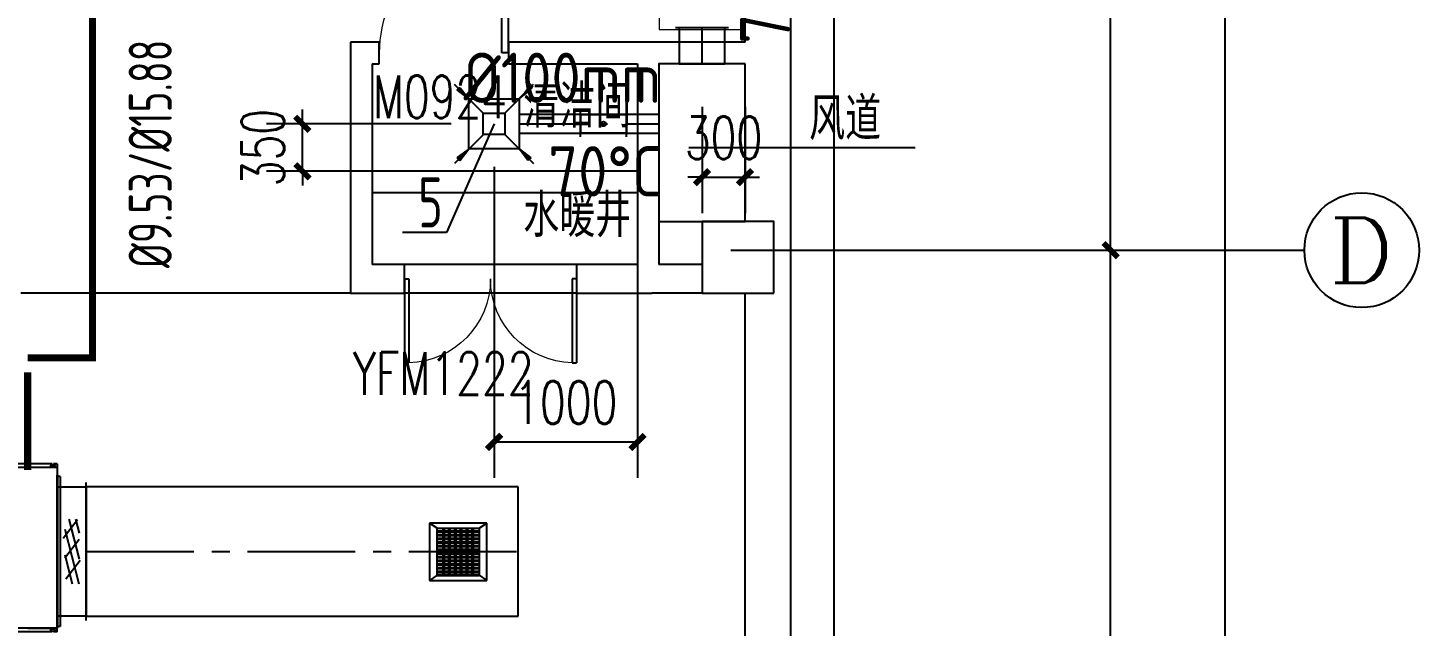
# Model space of a CAD drawing. Extents: x 1738143 to 1822243, y -608375 to -303375.
# Drawn here: x 1799328 to 1809029, y -386118 to -381948 of the extents above; entities that cross this region are included whole.
import ezdxf
from ezdxf.enums import TextEntityAlignment as Align

# ---------------------------------------------------------------- set-up
doc = ezdxf.new("R2010")
doc.units = 0
doc.header["$LTSCALE"] = 1000
doc.header["$MEASUREMENT"] = 0
doc.linetypes.add('CENTER2', pattern=[1.125, 0.75, -0.125, 0.125, -0.125])
doc.layers.add('A-FLOR-IDEN', color=7, linetype='Continuous', lineweight=20)
doc.layers.add('A-LVTRY', color=145, linetype='Continuous', lineweight=20)
for name, color, linetype in [('AXIS', 3, 'Continuous'), ('AXIS_TEXT', 7, 'Continuous'), ('COLUMN', 9, 'Continuous'), ('DUCT-排风中心线', 5, 'CENTER2'), ('DUCT-排风标注', 3, 'Continuous'), ('DUCT-排风法兰', 2, 'Continuous'), ('DUCT-排风管', 31, 'Continuous'), ('DUCT-排风管端线', 2, 'Continuous'), ('DUCT-排风阀门', 7, 'Continuous'), ('DUCT-排风风口', 7, 'Continuous'), ('DUCT-送风中心线', 5, 'CENTER2'), ('DUCT-送风法兰', 2, 'Continuous'), ('DUCT-送风管', 4, 'Continuous'), ('DUCT-送风管端线', 2, 'Continuous'), ('DUCT-送风阀门', 7, 'Continuous'), ('PUB_DIM', 3, 'Continuous'), ('TH_DIM', 3, 'Continuous'), ('TH_TEXT', 7, 'Continuous'), ('VRV-EQUIP', 7, 'Continuous'), ('VRV-PIPE', 1, 'Continuous'), ('WALL', 9, 'Continuous'), ('WINDOW', 4, 'Continuous'), ('WINDOW_TEXT', 7, 'Continuous'), ('采暖', 7, 'Continuous')]:
    doc.layers.add(name, color=color, linetype=linetype)
doc.styles.add('_TCH_AXIS', font='COMPLEX', dxfattribs={"bigfont": 'GBCBIG'})
doc.styles.add('_TCH_DIM_T3', font='SIMPLEX', dxfattribs={"width": 0.705882, "bigfont": 'GBCBIG'})
doc.styles.add('_TCH_WINDOW', font='SIMPLEX', dxfattribs={"height": 3.5, "bigfont": 'GBCBIG'})
doc.styles.add('COMPLEX', font='COMPLEX')
doc.styles.add('ROS', font='simhei.ttf', dxfattribs={"width": 0.7})
doc.styles.get("Standard").update_dxf_attribs({"font": 'gbenor.shx', "bigfont": 'gbcbig.shx'})
doc.styles.add('TSSD_Rein', font='Tssdeng.shx', dxfattribs={"width": 0.7, "bigfont": 'hztxt.shx'})
doc.dimstyles.new('_TCH_ARCH&&100', dxfattribs={"dimtxt": 297.5, "dimasz": 100, "dimexe": 250, "dimexo": 300, "dimgap": 126.25, "dimtad": 1, "dimdec": 0, "dimzin": 0, "dimdsep": 46, "dimtxsty": '_TCH_DIM_T3', "dimblk": 'ARCHTICK', "dimcen": 0.09, "dimclrt": 7, "dimazin": 2, "dimtfac": 1, "dimtdec": 0, "dimtix": 1, "dimtmove": 2, "dimatfit": 3, "dimfxl": 30, "dimtolj": 1, "dimtzin": 0, "dimarcsym": 0})

# ---------------------------------------------------------------- blocks, each defined once
blk = doc.blocks.new('A$C549865D3')
at = {"layer": 'A-LVTRY'}
for points in [[(252, 500), (252, 458), (299, 458), (299, 500)], [(299, 500), (299, 310), (252, 310), (252, 500)]]:
    blk.add_lwpolyline(points, close=True, dxfattribs=at)
blk.add_lwpolyline([(299, 430), (550, 430), (550, 0), (0, 0), (0, 430), (252, 430)], dxfattribs=at)
blk.add_circle((275, 170), 20, dxfattribs=at)
blk = doc.blocks.new('2313414')
at = {"layer": 'A-LVTRY'}
blk.add_lwpolyline([(1698293.5, -109163), (1698293.5, -108463), (1698893.5, -108463), (1698893.5, -109163)], close=True, dxfattribs=at)
at = {"layer": 'A-LVTRY', "xscale": -0.8, "yscale": 0.8, "zscale": 0.8, "rotation": 90}
blk.add_blockref('A$C549865D3', (1698741, -108582.2), dxfattribs=at)
blk = doc.blocks.new('_ArchTick')
at = {"color": 0, "linetype": 'ByBlock', "const_width": 0.4}
blk.add_lwpolyline([(-0.5, -0.5), (0.5, 0.5)], dxfattribs=at)
blk = doc.blocks.new('*D131')
at = {"layer": 'Defpoints', "color": 0, "transparency": 16777216}
for p in [(13476.5, 19089.4), (14649.1, 19089.4), (13476.5, -11950.6)]:
    blk.add_point(p, dxfattribs=at)
at = {"layer": 'PUB_DIM', "color": 0, "lineweight": -2, "transparency": 16777216}
for p, q in [((13776.5, 19089.4), (14899.1, 19089.4)), ((14649.1, -11950.6), (14649.1, 19089.4)), ((13776.5, -11950.6), (14899.1, -11950.6))]:
    blk.add_line(p, q, dxfattribs=at)
at = {"layer": 'PUB_DIM', "color": 0, "lineweight": -2, "transparency": 16777216, "xscale": 100, "yscale": 100, "zscale": 100}
for p, rotation in [((14649.1, 19089.4), 90), ((14649.1, -11950.6), 270)]:
    blk.add_blockref('_ArchTick', p, dxfattribs=dict(at, rotation=rotation))
at = {"layer": 'PUB_DIM', "color": 7, "transparency": 16777216, "insert": (14374.1, 3569.4), "char_height": 297.5, "attachment_point": 5, "rotation": 90, "style": '_TCH_DIM_T3'}
blk.add_mtext('\\A1;31040', dxfattribs=at)
blk = doc.blocks.new('*D133')
at = {"layer": 'Defpoints', "color": 0, "transparency": 16777216}
for p in [(12517.1, 18669.4), (13849.3, 18669.4), (12517.1, 10669.4)]:
    blk.add_point(p, dxfattribs=at)
at = {"layer": 'PUB_DIM', "color": 0, "lineweight": -2, "transparency": 16777216}
for p, q in [((12817.1, 18669.4), (14099.3, 18669.4)), ((13849.3, 10669.4), (13849.3, 18669.4)), ((12817.1, 10669.4), (14099.3, 10669.4))]:
    blk.add_line(p, q, dxfattribs=at)
at = {"layer": 'PUB_DIM', "color": 0, "lineweight": -2, "transparency": 16777216, "xscale": 100, "yscale": 100, "zscale": 100}
for p, rotation in [((13849.3, 18669.4), 90), ((13849.3, 10669.4), 270)]:
    blk.add_blockref('_ArchTick', p, dxfattribs=dict(at, rotation=rotation))
at = {"layer": 'PUB_DIM', "color": 7, "transparency": 16777216, "insert": (13574.3, 14669.4), "char_height": 297.5, "attachment_point": 5, "rotation": 90, "style": '_TCH_DIM_T3'}
blk.add_mtext('\\A1;8000', dxfattribs=at)
blk = doc.blocks.new('*D134')
at = {"layer": 'Defpoints', "color": 0, "transparency": 16777216}
for p in [(12517.1, 10669.4), (13849.3, 10669.4), (12517.1, 2669.4)]:
    blk.add_point(p, dxfattribs=at)
at = {"layer": 'PUB_DIM', "color": 0, "lineweight": -2, "transparency": 16777216}
for p, q in [((12817.1, 10669.4), (14099.3, 10669.4)), ((13849.3, 2669.4), (13849.3, 10669.4)), ((12817.1, 2669.4), (14099.3, 2669.4))]:
    blk.add_line(p, q, dxfattribs=at)
at = {"layer": 'PUB_DIM', "color": 0, "lineweight": -2, "transparency": 16777216, "xscale": 100, "yscale": 100, "zscale": 100}
for p, rotation in [((13849.3, 10669.4), 90), ((13849.3, 2669.4), 270)]:
    blk.add_blockref('_ArchTick', p, dxfattribs=dict(at, rotation=rotation))
at = {"layer": 'PUB_DIM', "color": 7, "transparency": 16777216, "insert": (13574.3, 6669.4), "char_height": 297.5, "attachment_point": 5, "rotation": 90, "style": '_TCH_DIM_T3'}
blk.add_mtext('\\A1;8000', dxfattribs=at)
blk = doc.blocks.new('*D278')
at = {"layer": 'Defpoints', "color": 0, "transparency": 16777216}
for p in [(13476.5, 19089.4), (14649.1, 19089.4), (13476.5, -11950.6)]:
    blk.add_point(p, dxfattribs=at)
at = {"layer": 'PUB_DIM', "color": 0, "lineweight": -2, "transparency": 16777216}
for p, q in [((13776.5, 19089.4), (14899.1, 19089.4)), ((14649.1, -11950.6), (14649.1, 19089.4)), ((13776.5, -11950.6), (14899.1, -11950.6))]:
    blk.add_line(p, q, dxfattribs=at)
at = {"layer": 'PUB_DIM', "color": 0, "lineweight": -2, "transparency": 16777216, "xscale": 100, "yscale": 100, "zscale": 100}
for p, rotation in [((14649.1, 19089.4), 90), ((14649.1, -11950.6), 270)]:
    blk.add_blockref('_ArchTick', p, dxfattribs=dict(at, rotation=rotation))
at = {"layer": 'PUB_DIM', "color": 7, "transparency": 16777216, "insert": (14374.1, 3569.4), "char_height": 297.5, "attachment_point": 5, "rotation": 90, "style": '_TCH_DIM_T3'}
blk.add_mtext('\\A1;31040', dxfattribs=at)
blk = doc.blocks.new('*D280')
at = {"layer": 'Defpoints', "color": 0, "transparency": 16777216}
for p in [(12517.1, 18669.4), (13849.3, 18669.4), (12517.1, 10669.4)]:
    blk.add_point(p, dxfattribs=at)
at = {"layer": 'PUB_DIM', "color": 0, "lineweight": -2, "transparency": 16777216}
for p, q in [((12817.1, 18669.4), (14099.3, 18669.4)), ((13849.3, 10669.4), (13849.3, 18669.4)), ((12817.1, 10669.4), (14099.3, 10669.4))]:
    blk.add_line(p, q, dxfattribs=at)
at = {"layer": 'PUB_DIM', "color": 0, "lineweight": -2, "transparency": 16777216, "xscale": 100, "yscale": 100, "zscale": 100}
for p, rotation in [((13849.3, 18669.4), 90), ((13849.3, 10669.4), 270)]:
    blk.add_blockref('_ArchTick', p, dxfattribs=dict(at, rotation=rotation))
at = {"layer": 'PUB_DIM', "color": 7, "transparency": 16777216, "insert": (13574.3, 14669.4), "char_height": 297.5, "attachment_point": 5, "rotation": 90, "style": '_TCH_DIM_T3'}
blk.add_mtext('\\A1;8000', dxfattribs=at)
blk = doc.blocks.new('*D281')
at = {"layer": 'Defpoints', "color": 0, "transparency": 16777216}
for p in [(12517.1, 10669.4), (13849.3, 10669.4), (12517.1, 2669.4)]:
    blk.add_point(p, dxfattribs=at)
at = {"layer": 'PUB_DIM', "color": 0, "lineweight": -2, "transparency": 16777216}
for p, q in [((12817.1, 10669.4), (14099.3, 10669.4)), ((13849.3, 2669.4), (13849.3, 10669.4)), ((12817.1, 2669.4), (14099.3, 2669.4))]:
    blk.add_line(p, q, dxfattribs=at)
at = {"layer": 'PUB_DIM', "color": 0, "lineweight": -2, "transparency": 16777216, "xscale": 100, "yscale": 100, "zscale": 100}
for p, rotation in [((13849.3, 10669.4), 90), ((13849.3, 2669.4), 270)]:
    blk.add_blockref('_ArchTick', p, dxfattribs=dict(at, rotation=rotation))
at = {"layer": 'PUB_DIM', "color": 7, "transparency": 16777216, "insert": (13574.3, 6669.4), "char_height": 297.5, "attachment_point": 5, "rotation": 90, "style": '_TCH_DIM_T3'}
blk.add_mtext('\\A1;8000', dxfattribs=at)
blk = doc.blocks.new('*D450')
at = {"layer": 'Defpoints', "color": 0, "transparency": 16777216}
for p in [(13476.5, 19089.4), (14649.1, 19089.4), (13476.5, -11950.6)]:
    blk.add_point(p, dxfattribs=at)
at = {"layer": 'PUB_DIM', "color": 0, "lineweight": -2, "transparency": 16777216}
for p, q in [((13776.5, 19089.4), (14899.1, 19089.4)), ((14649.1, -11950.6), (14649.1, 19089.4)), ((13776.5, -11950.6), (14899.1, -11950.6))]:
    blk.add_line(p, q, dxfattribs=at)
at = {"layer": 'PUB_DIM', "color": 0, "lineweight": -2, "transparency": 16777216, "xscale": 100, "yscale": 100, "zscale": 100}
for p, rotation in [((14649.1, 19089.4), 90), ((14649.1, -11950.6), 270)]:
    blk.add_blockref('_ArchTick', p, dxfattribs=dict(at, rotation=rotation))
at = {"layer": 'PUB_DIM', "color": 7, "transparency": 16777216, "insert": (14374.1, 3569.4), "char_height": 297.5, "attachment_point": 5, "rotation": 90, "style": '_TCH_DIM_T3'}
blk.add_mtext('\\A1;31040', dxfattribs=at)
blk = doc.blocks.new('*D452')
at = {"layer": 'Defpoints', "color": 0, "transparency": 16777216}
for p in [(12517.1, 18669.4), (13849.3, 18669.4), (12517.1, 10669.4)]:
    blk.add_point(p, dxfattribs=at)
at = {"layer": 'PUB_DIM', "color": 0, "lineweight": -2, "transparency": 16777216}
for p, q in [((12817.1, 18669.4), (14099.3, 18669.4)), ((13849.3, 10669.4), (13849.3, 18669.4)), ((12817.1, 10669.4), (14099.3, 10669.4))]:
    blk.add_line(p, q, dxfattribs=at)
at = {"layer": 'PUB_DIM', "color": 0, "lineweight": -2, "transparency": 16777216, "xscale": 100, "yscale": 100, "zscale": 100}
for p, rotation in [((13849.3, 18669.4), 90), ((13849.3, 10669.4), 270)]:
    blk.add_blockref('_ArchTick', p, dxfattribs=dict(at, rotation=rotation))
at = {"layer": 'PUB_DIM', "color": 7, "transparency": 16777216, "insert": (13574.3, 14669.4), "char_height": 297.5, "attachment_point": 5, "rotation": 90, "style": '_TCH_DIM_T3'}
blk.add_mtext('\\A1;8000', dxfattribs=at)
blk = doc.blocks.new('*D453')
at = {"layer": 'Defpoints', "color": 0, "transparency": 16777216}
for p in [(12517.1, 10669.4), (13849.3, 10669.4), (12517.1, 2669.4)]:
    blk.add_point(p, dxfattribs=at)
at = {"layer": 'PUB_DIM', "color": 0, "lineweight": -2, "transparency": 16777216}
for p, q in [((12817.1, 10669.4), (14099.3, 10669.4)), ((13849.3, 2669.4), (13849.3, 10669.4)), ((12817.1, 2669.4), (14099.3, 2669.4))]:
    blk.add_line(p, q, dxfattribs=at)
at = {"layer": 'PUB_DIM', "color": 0, "lineweight": -2, "transparency": 16777216, "xscale": 100, "yscale": 100, "zscale": 100}
for p, rotation in [((13849.3, 10669.4), 90), ((13849.3, 2669.4), 270)]:
    blk.add_blockref('_ArchTick', p, dxfattribs=dict(at, rotation=rotation))
at = {"layer": 'PUB_DIM', "color": 7, "transparency": 16777216, "insert": (13574.3, 6669.4), "char_height": 297.5, "attachment_point": 5, "rotation": 90, "style": '_TCH_DIM_T3'}
blk.add_mtext('\\A1;8000', dxfattribs=at)
blk = doc.blocks.new('_FZHK')
blk.add_lwpolyline([(-0.5, -0.5), (0.5, -0.5), (0.5, 0.5), (-0.5, 0.5)], close=True)
blk = doc.blocks.new('_AXISO')
blk.add_circle((0, 0), 0.5)
at = {"layer": 'AXIS_TEXT', "style": 'COMPLEX', "width": 1.041667}
blk.add_attdef('A', text='', height=0.56, dxfattribs=at).set_placement((-0.25, -0.28), (0.25, -0.28), align=Align.FIT)
blk = doc.blocks.new('$DorLib2D$00000001')
for p, q in [((0.45, 0.975), (0.5, 0.975)), ((0.45, 0), (0.45, 0.975)), ((0.5, 0), (0.5, 0.975)), ((0.5, 0), (0.45, 0))]:
    blk.add_line(p, q)
at = {"lineweight": 13}
blk.add_arc((0.475, 0), 0.975, 91.4693, 180, dxfattribs=at)
blk = doc.blocks.new('$DorLib2D$00000002')
for p, q in [((-0.5, 0), (-0.5, 0.4875)), ((-0.475, 0.4875), (-0.5, 0.4875)), ((-0.475, 0), (-0.475, 0.4875)), ((0.475, 0), (0.475, 0.4875)), ((0.475, 0.4875), (0.5, 0.4875)), ((0.5, 0), (0.5, 0.4875)), ((-0.5, 0), (-0.475, 0)), ((0.5, 0), (0.475, 0))]:
    blk.add_line(p, q)
at = {"lineweight": 13}
for centre, start, end in [((-0.4875, 0), 0, 88.53072), ((0.4875, 0), 91.46928, 180)]:
    blk.add_arc(centre, 0.4875, start, end, dxfattribs=at)
blk = doc.blocks.new('*D487')
at = {"layer": 'Defpoints', "color": 0, "transparency": 16777216}
for p in [(13476.5, 19089.4), (14649.1, 19089.4), (13476.5, -11950.6)]:
    blk.add_point(p, dxfattribs=at)
at = {"layer": 'PUB_DIM', "color": 0, "lineweight": -2, "transparency": 16777216}
for p, q in [((13776.5, 19089.4), (14899.1, 19089.4)), ((14649.1, -11950.6), (14649.1, 19089.4)), ((13776.5, -11950.6), (14899.1, -11950.6))]:
    blk.add_line(p, q, dxfattribs=at)
at = {"layer": 'PUB_DIM', "color": 0, "lineweight": -2, "transparency": 16777216, "xscale": 100, "yscale": 100, "zscale": 100}
for p, rotation in [((14649.1, 19089.4), 90), ((14649.1, -11950.6), 270)]:
    blk.add_blockref('_ArchTick', p, dxfattribs=dict(at, rotation=rotation))
at = {"layer": 'PUB_DIM', "color": 7, "transparency": 16777216, "insert": (14374.1, 3569.4), "char_height": 297.5, "attachment_point": 5, "rotation": 90, "style": '_TCH_DIM_T3'}
blk.add_mtext('\\A1;31040', dxfattribs=at)
blk = doc.blocks.new('*D489')
at = {"layer": 'Defpoints', "color": 0, "transparency": 16777216}
for p in [(12517.1, 18669.4), (13849.3, 18669.4), (12517.1, 10669.4)]:
    blk.add_point(p, dxfattribs=at)
at = {"layer": 'PUB_DIM', "color": 0, "lineweight": -2, "transparency": 16777216}
for p, q in [((12817.1, 18669.4), (14099.3, 18669.4)), ((13849.3, 10669.4), (13849.3, 18669.4)), ((12817.1, 10669.4), (14099.3, 10669.4))]:
    blk.add_line(p, q, dxfattribs=at)
at = {"layer": 'PUB_DIM', "color": 0, "lineweight": -2, "transparency": 16777216, "xscale": 100, "yscale": 100, "zscale": 100}
for p, rotation in [((13849.3, 18669.4), 90), ((13849.3, 10669.4), 270)]:
    blk.add_blockref('_ArchTick', p, dxfattribs=dict(at, rotation=rotation))
at = {"layer": 'PUB_DIM', "color": 7, "transparency": 16777216, "insert": (13574.3, 14669.4), "char_height": 297.5, "attachment_point": 5, "rotation": 90, "style": '_TCH_DIM_T3'}
blk.add_mtext('\\A1;8000', dxfattribs=at)
blk = doc.blocks.new('*D490')
at = {"layer": 'Defpoints', "color": 0, "transparency": 16777216}
for p in [(12517.1, 10669.4), (13849.3, 10669.4), (12517.1, 2669.4)]:
    blk.add_point(p, dxfattribs=at)
at = {"layer": 'PUB_DIM', "color": 0, "lineweight": -2, "transparency": 16777216}
for p, q in [((12817.1, 10669.4), (14099.3, 10669.4)), ((13849.3, 2669.4), (13849.3, 10669.4)), ((12817.1, 2669.4), (14099.3, 2669.4))]:
    blk.add_line(p, q, dxfattribs=at)
at = {"layer": 'PUB_DIM', "color": 0, "lineweight": -2, "transparency": 16777216, "xscale": 100, "yscale": 100, "zscale": 100}
for p, rotation in [((13849.3, 10669.4), 90), ((13849.3, 2669.4), 270)]:
    blk.add_blockref('_ArchTick', p, dxfattribs=dict(at, rotation=rotation))
at = {"layer": 'PUB_DIM', "color": 7, "transparency": 16777216, "insert": (13574.3, 6669.4), "char_height": 297.5, "attachment_point": 5, "rotation": 90, "style": '_TCH_DIM_T3'}
blk.add_mtext('\\A1;8000', dxfattribs=at)
blk = doc.blocks.new('*D836')
at = {"layer": 'Defpoints', "color": 0, "transparency": 16777216}
for p in [(1802579.1, -382617.1), (1803579.1, -382617.1), (1803578.9, -384834.1)]:
    blk.add_point(p, dxfattribs=at)
at = {"layer": 'TH_DIM', "color": 0, "lineweight": -2, "transparency": 16777216}
for p, q in [((1802579.1, -382917.1), (1802578.9, -385084)), ((1803579.1, -382917.1), (1803578.9, -385084.1)), ((1802578.9, -384834), (1803578.9, -384834.1))]:
    blk.add_line(p, q, dxfattribs=at)
at = {"layer": 'TH_DIM', "color": 0, "lineweight": -2, "transparency": 16777216, "xscale": 100, "yscale": 100, "zscale": 100}
for p, rotation in [((1802578.9, -384834), 179.9960906443046), ((1803578.9, -384834.1), 359.9960906443047)]:
    blk.add_blockref('_ArchTick', p, dxfattribs=dict(at, rotation=rotation))
at = {"layer": 'TH_DIM', "color": 7, "transparency": 16777216, "insert": (1803079, -384559.1), "char_height": 297.5, "attachment_point": 5, "rotation": 359.99609, "style": '_TCH_DIM_T3'}
blk.add_mtext('\\A1;1000', dxfattribs=at)
blk = doc.blocks.new('*D837')
at = {"layer": 'Defpoints', "color": 0, "transparency": 16777216}
for p in [(1801242.9, -382617.1), (1802579.1, -382617.1), (1802579.1, -382947.8)]:
    blk.add_point(p, dxfattribs=at)
at = {"layer": 'TH_DIM', "color": 0, "lineweight": -2, "transparency": 16777216}
for p, q in [((1801242.9, -382617.1), (1801242.9, -382517.1)), ((1802279.1, -382617.1), (1800992.9, -382617.1)), ((1801242.9, -382947.8), (1801242.9, -382617.1)), ((1802279.1, -382947.8), (1800992.9, -382947.8)), ((1801242.9, -382947.8), (1801242.9, -383047.8))]:
    blk.add_line(p, q, dxfattribs=at)
at = {"layer": 'TH_DIM', "color": 0, "lineweight": -2, "transparency": 16777216, "xscale": 100, "yscale": 100, "zscale": 100}
for p, rotation in [((1801242.9, -382617.1), 270), ((1801242.9, -382947.8), 90)]:
    blk.add_blockref('_ArchTick', p, dxfattribs=dict(at, rotation=rotation))
at = {"layer": 'TH_DIM', "color": 7, "transparency": 16777216, "insert": (1800967.9, -382782.4), "char_height": 297.5, "attachment_point": 5, "rotation": 90, "style": '_TCH_DIM_T3'}
blk.add_mtext('\\A1;350', dxfattribs=at)
blk = doc.blocks.new('*D881')
at = {"layer": 'Defpoints', "color": 0, "transparency": 16777216}
for p in [(1804029.1, -382197.8), (1804329.1, -382197.8), (1804329.1, -382988.4)]:
    blk.add_point(p, dxfattribs=at)
at = {"layer": 'TH_DIM', "color": 0, "lineweight": -2, "transparency": 16777216}
for p, q in [((1804029.1, -382497.8), (1804029.1, -383238.4)), ((1804329.1, -382497.8), (1804329.1, -383238.4)), ((1804029.1, -382988.4), (1803929.1, -382988.4)), ((1804029.1, -382988.4), (1804329.1, -382988.4)), ((1804329.1, -382988.4), (1804429.1, -382988.4))]:
    blk.add_line(p, q, dxfattribs=at)
at = {"layer": 'TH_DIM', "color": 0, "lineweight": -2, "transparency": 16777216, "xscale": 100, "yscale": 100, "zscale": 100}
blk.add_blockref('_ArchTick', (1804029.1, -382988.4), dxfattribs=at)
at = {"layer": 'TH_DIM', "color": 0, "lineweight": -2, "transparency": 16777216, "xscale": 100, "yscale": 100, "zscale": 100, "rotation": 180}
blk.add_blockref('_ArchTick', (1804329.1, -382988.4), dxfattribs=at)
at = {"layer": 'TH_DIM', "color": 7, "transparency": 16777216, "insert": (1804179.1, -382713.4), "char_height": 297.5, "attachment_point": 5, "style": '_TCH_DIM_T3'}
blk.add_mtext('\\A1;300', dxfattribs=at)
blk = doc.blocks.new('$风口$00000138')
for p, q in [((-195, 130), (195, 130)), ((-195, -130), (-195, 130)), ((-160, 95), (-195, 130)), ((160, 95), (195, 130)), ((195, 130), (195, -130)), ((160, 95), (-160, 95)), ((160, -95), (160, 95)), ((-160, -95), (-195, -130)), ((-160, -95), (160, -95)), ((160, -95), (195, -130)), ((195, -130), (-195, -130))]:
    blk.add_line(p, q)
at = {"lineweight": 40}
blk.add_line((-160, 95), (-160, -95), dxfattribs=at)
at = {"lineweight": -3}
for p, q in [((-140, 68.5), (-160, 68.5)), ((-160, 64), (-140, 64)), ((-140, -95), (-140, 95)), ((-135, 95), (-135, -95)), ((-115, 68.5), (-135, 68.5)), ((-135, 64), (-115, 64)), ((-115, -95), (-115, 95)), ((-110, 95), (-110, -95)), ((-90, 68.5), (-110, 68.5)), ((-110, 64), (-90, 64)), ((-90, -95), (-90, 95)), ((-85, 95), (-85, -95)), ((-65, 68.5), (-85, 68.5)), ((-85, 64), (-65, 64)), ((-65, -95), (-65, 95)), ((-60, 95), (-60, -95)), ((-40, 68.5), (-60, 68.5)), ((-60, 64), (-40, 64)), ((-40, -95), (-40, 95)), ((-35, 95), (-35, -95)), ((-15, 68.5), (-35, 68.5)), ((-35, 64), (-15, 64)), ((-15, -95), (-15, 95)), ((-10, 95), (-10, -95)), ((10, 68.5), (-10, 68.5)), ((-10, 64), (10, 64)), ((10, -95), (10, 95)), ((15, 95), (15, -95)), ((35, 68.5), (15, 68.5)), ((15, 64), (35, 64)), ((35, -95), (35, 95)), ((40, 95), (40, -95)), ((60, 68.5), (40, 68.5)), ((40, 64), (60, 64)), ((60, -95), (60, 95)), ((65, 95), (65, -95)), ((85, 68.5), (65, 68.5)), ((65, 64), (85, 64)), ((85, -95), (85, 95)), ((90, 95), (90, -95)), ((110, 68.5), (90, 68.5)), ((90, 64), (110, 64)), ((110, -95), (110, 95)), ((115, 95), (115, -95)), ((135, 68.5), (115, 68.5)), ((115, 64), (135, 64)), ((135, -95), (135, 95)), ((140, 95), (140, -95)), ((160, 68.5), (140, 68.5)), ((140, 64), (160, 64)), ((-140, 42), (-160, 42)), ((-160, 37.5), (-140, 37.5)), ((-140, 15.5), (-160, 15.5)), ((-160, 11), (-140, 11)), ((-115, 42), (-135, 42)), ((-135, 37.5), (-115, 37.5)), ((-115, 15.5), (-135, 15.5)), ((-135, 11), (-115, 11)), ((-90, 42), (-110, 42)), ((-110, 37.5), (-90, 37.5)), ((-90, 15.5), (-110, 15.5)), ((-110, 11), (-90, 11)), ((-65, 42), (-85, 42)), ((-85, 37.5), (-65, 37.5)), ((-65, 15.5), (-85, 15.5)), ((-85, 11), (-65, 11)), ((-40, 42), (-60, 42)), ((-60, 37.5), (-40, 37.5)), ((-40, 15.5), (-60, 15.5)), ((-60, 11), (-40, 11)), ((-15, 42), (-35, 42)), ((-35, 37.5), (-15, 37.5)), ((-15, 15.5), (-35, 15.5)), ((-35, 11), (-15, 11)), ((10, 42), (-10, 42)), ((-10, 37.5), (10, 37.5)), ((10, 15.5), (-10, 15.5)), ((-10, 11), (10, 11)), ((35, 42), (15, 42)), ((15, 37.5), (35, 37.5)), ((35, 15.5), (15, 15.5)), ((15, 11), (35, 11)), ((60, 42), (40, 42)), ((40, 37.5), (60, 37.5)), ((60, 15.5), (40, 15.5)), ((40, 11), (60, 11)), ((85, 42), (65, 42)), ((65, 37.5), (85, 37.5)), ((85, 15.5), (65, 15.5)), ((65, 11), (85, 11)), ((110, 42), (90, 42)), ((90, 37.5), (110, 37.5)), ((110, 15.5), (90, 15.5)), ((90, 11), (110, 11)), ((135, 42), (115, 42)), ((115, 37.5), (135, 37.5)), ((135, 15.5), (115, 15.5)), ((115, 11), (135, 11)), ((160, 42), (140, 42)), ((140, 37.5), (160, 37.5)), ((160, 15.5), (140, 15.5)), ((140, 11), (160, 11)), ((-140, -11), (-160, -11)), ((-160, -15.5), (-140, -15.5)), ((-140, -37.5), (-160, -37.5)), ((-160, -42), (-140, -42)), ((-115, -11), (-135, -11)), ((-135, -15.5), (-115, -15.5)), ((-115, -37.5), (-135, -37.5)), ((-135, -42), (-115, -42)), ((-90, -11), (-110, -11)), ((-110, -15.5), (-90, -15.5)), ((-90, -37.5), (-110, -37.5)), ((-110, -42), (-90, -42)), ((-65, -11), (-85, -11)), ((-85, -15.5), (-65, -15.5)), ((-65, -37.5), (-85, -37.5)), ((-85, -42), (-65, -42)), ((-40, -11), (-60, -11)), ((-60, -15.5), (-40, -15.5)), ((-40, -37.5), (-60, -37.5)), ((-60, -42), (-40, -42)), ((-15, -11), (-35, -11)), ((-35, -15.5), (-15, -15.5)), ((-15, -37.5), (-35, -37.5)), ((-35, -42), (-15, -42)), ((10, -11), (-10, -11)), ((-10, -15.5), (10, -15.5)), ((10, -37.5), (-10, -37.5)), ((-10, -42), (10, -42)), ((35, -11), (15, -11)), ((15, -15.5), (35, -15.5)), ((35, -37.5), (15, -37.5)), ((15, -42), (35, -42)), ((60, -11), (40, -11)), ((40, -15.5), (60, -15.5)), ((60, -37.5), (40, -37.5)), ((40, -42), (60, -42)), ((85, -11), (65, -11)), ((65, -15.5), (85, -15.5)), ((85, -37.5), (65, -37.5)), ((65, -42), (85, -42)), ((110, -11), (90, -11)), ((90, -15.5), (110, -15.5)), ((110, -37.5), (90, -37.5)), ((90, -42), (110, -42)), ((135, -11), (115, -11)), ((115, -15.5), (135, -15.5)), ((135, -37.5), (115, -37.5)), ((115, -42), (135, -42)), ((160, -11), (140, -11)), ((140, -15.5), (160, -15.5)), ((160, -37.5), (140, -37.5)), ((140, -42), (160, -42)), ((-140, -64), (-160, -64)), ((-160, -68.5), (-140, -68.5)), ((-115, -64), (-135, -64)), ((-135, -68.5), (-115, -68.5)), ((-90, -64), (-110, -64)), ((-110, -68.5), (-90, -68.5)), ((-65, -64), (-85, -64)), ((-85, -68.5), (-65, -68.5)), ((-40, -64), (-60, -64)), ((-60, -68.5), (-40, -68.5)), ((-15, -64), (-35, -64)), ((-35, -68.5), (-15, -68.5)), ((10, -64), (-10, -64)), ((-10, -68.5), (10, -68.5)), ((35, -64), (15, -64)), ((15, -68.5), (35, -68.5)), ((60, -64), (40, -64)), ((40, -68.5), (60, -68.5)), ((85, -64), (65, -64)), ((65, -68.5), (85, -68.5)), ((110, -64), (90, -64)), ((90, -68.5), (110, -68.5)), ((135, -64), (115, -64)), ((115, -68.5), (135, -68.5)), ((160, -64), (140, -64)), ((140, -68.5), (160, -68.5))]:
    blk.add_line(p, q, dxfattribs=at)
blk = doc.blocks.new('$VRV_海信日立$00000013')
for p, q in [((-450, 135), (-430, 135)), ((-450, 135), (-450, 118.25)), ((-430, 135), (-430, -135)), ((-429.6, 134.6), (-430, 134.6)), ((-430, -0.5), (-430, 134.6)), ((-429.6, 135), (-429.6, 134.6)), ((-429.6, 135), (389, 135)), ((-429, 135.5), (-429, 135)), ((389, 135.5), (-429, 135.5)), ((389, 135), (-429, 135)), ((382, 147.5), (-422, 147.5)), ((-422, 147.5), (-422, 135.5)), ((375, 135.5), (375, 135)), ((382, 147.5), (382, 135.5)), ((389, 135.5), (389, 135)), ((389, 134.6), (389, 135)), ((430, 134.6), (389, 134.6)), ((430, 134.6), (429.6, 134.6)), ((430, 135), (430, -135)), ((450, 135), (430, 135)), ((430, 134.6), (430, -6.5)), ((450, 135), (450, 118.25)), ((-443.5, 118.25), (-450, 118.25)), ((-443.5, 111.75), (-450, 111.75)), ((-450, 111.75), (-450, -111.75)), ((-443.5, 118.25), (-443.5, 121.5)), ((-443.5, 108.5), (-443.5, 111.75)), ((-436.5, 121.5), (-436.5, 108.5)), ((436.5, 121.5), (436.5, 108.5)), ((443.5, 118.25), (443.5, 121.5)), ((443.5, 118.25), (450, 118.25)), ((443.5, 111.75), (450, 111.75)), ((443.5, 108.5), (443.5, 111.75)), ((450, 111.75), (450, -111.75)), ((430, -46.617211), (430, -74.743728)), ((-443.5, -111.75), (-450, -111.75)), ((-450, -118.25), (-450, -135)), ((-443.5, -118.25), (-450, -118.25)), ((-443.5, -108.5), (-443.5, -111.75)), ((-443.5, -118.25), (-443.5, -121.5)), ((-436.5, -121.5), (-436.5, -108.5)), ((430, -84.256272), (430, -135)), ((436.5, -108.5), (436.5, -121.5)), ((443.5, -108.5), (443.5, -111.75)), ((443.5, -111.75), (450, -111.75)), ((443.5, -118.25), (450, -118.25)), ((443.5, -118.25), (443.5, -121.5)), ((450, -118.25), (450, -135)), ((-450, -135), (-430, -135)), ((-430, -134.6), (-429.6, -134.6)), ((-429.6, -134.6), (-429.6, -135)), ((-429.6, -135), (-425, -135)), ((-425, -135), (425.014933, -135)), ((-425, -135.5), (-425, -135)), ((-425, -135.5), (425.014933, -135.5)), ((-418, -147.5), (-418, -135)), ((418, -147.5), (-418, -147.5)), ((418, -135.5), (418, -147.5)), ((425, -135), (425, -135.5)), ((429.6, -135), (425.014933, -135)), ((430, -134.6), (429.6, -134.6)), ((429.6, -134.6), (429.6, -135)), ((450, -135), (430, -135))]:
    blk.add_line(p, q)
for centre, start, end in [((-440, 121.5), 90, 180), ((-440, 108.5), 180, 270), ((-440, 121.5), 0, 90), ((-440, 108.5), 270, 0), ((440, 121.5), 90, 180), ((440, 108.5), 180, 270), ((440, 121.5), 0, 90), ((440, 108.5), 270, 0), ((-440, -108.5), 90, 180), ((-440, -121.5), 180, 270), ((-440, -108.5), 0, 90), ((-440, -121.5), 270, 0), ((440, -108.5), 90, 180), ((440, -121.5), 180, 270), ((440, -108.5), 0, 90), ((440, -121.5), 270, 0)]:
    blk.add_arc(centre, 3.5, start, end)
blk = doc.blocks.new('00000589Body')
at = {"color": 0, "linetype": 'ByBlock', "lineweight": -2}
for p, q in [((250, 500), (-250, 500)), ((-250, -500), (-250, 500)), ((250, -500), (250, 500)), ((-250, -500), (250, -500))]:
    blk.add_line(p, q, dxfattribs=at)
at = {"color": 0, "linetype": 'ByBlock'}
for p, q in [((-125, -174), (120, 250)), ((-125, 26), (4, 250)), ((145, 69), (-105, 213)), ((125, -93), (-125, 51)), ((-53, -250), (125, 59)), ((96, -246), (-154, -102)), ((62, -250), (125, -141))]:
    blk.add_line(p, q, dxfattribs=at)
blk = doc.blocks.new('$风口$00000069')
h = blk.add_hatch(color=256)
h.paths.add_polyline_path([(-178, 177.7), (-248, 243.5), (-236, 252)])
h.paths.add_polyline_path([(-175.2, 175), (-258, 236.4), (-248, 243.5)])
for points in [[(-257.9, 236.4), (-258, 236.4), (-245, 248), (-243.5, 246.6)], [(-248, 243.4), (-249, 244.4), (-237.9, 254.3), (-236.1, 251.9)], [(245.5, 245.4), (246.5, 246.4), (235.1, 255.9), (233.3, 253.4)], [(255.6, 238.7), (255.7, 238.7), (246.5, 246.4), (245.5, 245.4)], [(-245.5, -246.6), (-246.5, -247.7), (-256.1, -236.3), (-253.7, -234.6)], [(-238.7, -256.7), (-238.7, -256.8), (-246.5, -247.7), (-245.5, -246.6)], [(246.7, -243.5), (247.8, -244.5), (236.6, -254.3), (234.8, -251.9)], [(256.6, -236.6), (256.8, -236.6), (247.8, -244.5), (246.7, -243.5)]]:
    blk.add_hatch(color=256).paths.add_polyline_path(points)
h = blk.add_hatch(color=256)
h.paths.add_polyline_path([(177.6, 177.4), (245.5, 245.4), (233.2, 253.5)])
h.paths.add_polyline_path([(174.9, 174.7), (255.7, 238.6), (245.5, 245.4)])
h = blk.add_hatch(color=256)
h.paths.add_polyline_path([(-178.2, -178.2), (-245.5, -246.6), (-253.8, -234.5)])
h.paths.add_polyline_path([(-175.5, -175.4), (-238.7, -256.8), (-245.5, -246.6)])
h = blk.add_hatch(color=256)
h.paths.add_polyline_path([(177.2, -177.3), (246.7, -243.6), (234.7, -252)])
h.paths.add_polyline_path([(174.4, -174.7), (256.7, -236.5), (246.7, -243.6)])
for p, q in [((-75.1, 74.9), (-275.1, 274.9)), ((-258, 236.4), (-237.3, 254.8)), ((-258, 236.4), (-236, 252)), ((-175.8, 175.4), (-258, 236.4)), ((-258, 236.4), (-249.6, 235.8)), ((-236, 252), (-177.7, 177.2)), ((74.9, 74.9), (276, 276)), ((175.4, 175.1), (255.7, 238.6)), ((235, 255.8), (232.8, 252.7)), ((255.7, 238.6), (233.2, 253.5)), ((255.7, 238.7), (234.5, 256.4)), ((234.5, 256.4), (235, 255.8)), ((255.7, 238.7), (247.3, 237.8)), ((-175.1, -175.1), (-175.1, 174.9)), ((-175.1, 174.9), (174.9, 174.9)), ((174.9, 174.9), (174.9, -175.1)), ((-75.1, -75.1), (-75.1, 74.9)), ((-75.1, 74.9), (74.9, 74.9)), ((74.9, 74.9), (74.9, -75.1)), ((-76, -76), (-276, -276)), ((74.9, -75.1), (-75.1, -75.1)), ((74.9, -75.1), (274.9, -275.1)), ((-253.8, -234.5), (-177.7, -177.8)), ((-175.9, -176), (-238.7, -256.8)), ((174.9, -175.1), (-175.1, -175.1)), ((174.9, -175.1), (256.7, -236.5)), ((234.7, -252), (176.8, -176.9)), ((-256.6, -235.7), (-256.1, -236.3)), ((-238.7, -256.8), (-256.6, -235.7)), ((-256.1, -236.3), (-253, -234.1)), ((-238.7, -256.8), (-253.8, -234.5)), ((-238.7, -256.8), (-237.9, -248.4)), ((236.5, -254.3), (234.3, -251.2)), ((256.7, -236.5), (234.7, -252)), ((256.8, -236.6), (236, -254.8)), ((236, -254.8), (236.5, -254.3)), ((256.8, -236.6), (248.3, -235.9))]:
    blk.add_line(p, q)
blk = doc.blocks.new('00000593Cent')
at = {"lineweight": -2}
blk.add_line((-218.75, 0), (218.75, 0), dxfattribs=at)
at = {"color": 0, "linetype": 'ByBlock', "lineweight": -2}
blk.add_circle((0, 0), 125, dxfattribs=at)
blk = doc.blocks.new('00000593Body')
at = {"color": 0, "linetype": 'ByBlock', "lineweight": -2}
for p, q in [((250, 500), (-250, 500)), ((-250, -500), (-250, 500)), ((250, -500), (250, 500)), ((-250, -500), (250, -500))]:
    blk.add_line(p, q, dxfattribs=at)
blk = doc.blocks.new('A$C7281566F')
blk.add_line((8550.5, 10369.4), (6250.5, 10369.4))
blk.add_lwpolyline([(11300.5, 11969.4), (10700.5, 11969.4), (10700.5, 10869.4), (11300.5, 10869.4)], close=True)
blk.add_lwpolyline([(10909.1, 11385), (12486.8, 11385)])
at = {"layer": 'AXIS'}
blk.add_line((11200.5, 10669.4), (15200.5, 10669.4), dxfattribs=at)
at = {"layer": 'WALL'}
for p, q in [((11620.5, 12069.4), (11620.5, 14469.4)), ((11300.5, 12119.4), (11300.5, 14369.4)), ((8750.5, 12119.4), (8550.5, 12119.4)), ((8550.5, 12119.4), (8550.5, 11169.4)), ((8750.5, 11969.4), (8750.5, 12119.4)), ((10650.5, 12119.4), (9650.5, 12119.4)), ((9650.5, 12119.4), (9650.5, 11969.4)), ((11300.5, 12119.4), (10650.5, 12119.4)), ((11620.5, 10469.4), (11620.5, 12069.4)), ((8700.5, 11969.4), (8750.5, 11969.4)), ((8700.5, 11969.4), (8700.5, 11169.4)), ((9650.5, 11969.4), (10550.5, 11969.4)), ((10550.5, 11969.4), (10550.5, 11169.4)), ((11300.5, 11969.4), (10700.5, 11969.4)), ((10700.5, 11969.4), (10700.5, 11169.4)), ((11300.5, 10869.4), (11300.5, 11969.4)), ((8550.5, 11169.4), (8550.5, 10369.4)), ((10550.5, 11219.4), (8700.5, 11219.4)), ((8700.5, 11169.4), (8700.5, 10569.4)), ((10550.5, 11169.4), (10550.5, 10569.4)), ((10700.5, 11169.4), (10700.5, 10569.4)), ((10550.5, 11069.4), (8700.5, 11069.4)), ((11620.5, 2669.4), (11620.5, 10669.4)), ((8925.8, 10569.4), (8700.5, 10569.4)), ((8925.8, 10369.4), (8925.8, 10569.4)), ((10550.5, 10569.4), (10125.8, 10569.4)), ((10125.8, 10569.4), (10125.8, 10369.4)), ((11000.5, 10569.4), (10700.5, 10569.4)), ((8550.5, 10369.4), (8925.8, 10369.4)), ((10125.8, 10369.4), (10650.5, 10369.4)), ((11000.5, 10369.4), (10650.5, 10369.4)), ((11300.5, 2919.4), (11300.5, 10369.4))]:
    blk.add_line(p, q, dxfattribs=at)
at = {"layer": 'WINDOW'}
for p, q in [((10125.8, 10569.4), (8925.8, 10569.4)), ((10125.8, 10369.4), (8925.8, 10369.4))]:
    blk.add_line(p, q, dxfattribs=at)
at = {"layer": 'A-LVTRY', "xscale": -1}
blk.add_blockref('2313414', (1709594.1, 121371.5), dxfattribs=at)
at = {"layer": 'AXIS'}
ref = blk.add_blockref('_AXISO', (15600.5, 10669.4), dxfattribs=dict(at, xscale=800, yscale=800, zscale=800))
ref.add_attrib('A', 'D', dxfattribs={"layer": 'AXIS_TEXT', "height": 452.5, "style": '_TCH_AXIS', "width": 1.235294}).set_placement((15374.3, 10443.1), (15826.8, 10443.1), align=Align.FIT)
at = {"layer": 'COLUMN', "xscale": 500, "yscale": 500, "zscale": 500, "rotation": 90}
blk.add_blockref('_FZHK', (11250.5, 10619.4), dxfattribs=at)
at = {"layer": 'WINDOW'}
ref = blk.add_blockref('$DorLib2D$00000001', (9200.5, 12044.4), dxfattribs=dict(at, xscale=-900, yscale=-900, zscale=-900, rotation=179.9999999999935))
ref.add_attrib('A', 'M0924', (8705.5, 11590.7), dxfattribs={"layer": 'WINDOW_TEXT', "height": 297.5, "rotation": 360, "style": '_TCH_WINDOW', "width": 0.705882})
ref = blk.add_blockref('$DorLib2D$00000002', (9525.8, 10469.4), dxfattribs=dict(at, xscale=-1200, yscale=1200, zscale=-1200, rotation=180))
ref.add_attrib('A', 'YFM1222', (8566.3, 9660.9), dxfattribs={"layer": 'WINDOW_TEXT', "height": 297.5, "style": '_TCH_WINDOW', "width": 0.705882})
at = {"layer": 'A-FLOR-IDEN', "style": 'ROS', "width": 0.7}
for s, p in [('清洁间', (9754.1, 11552.6)), ('风道', (11747, 11465.6)), ('水暖井', (9754.1, 10791))]:
    blk.add_text(s, height=262.87, dxfattribs=at).set_placement(p)
at = {"layer": 'PUB_DIM'}
for p1, p2, distance, picture, middle in [((13476.5, -11950.6), (13476.5, 19089.4), -1172.6, '*D131', (14374.1, 3569.4)), ((13476.5, -11950.6), (13476.5, 19089.4), -1172.6, '*D278', (14374.1, 3569.4)), ((13476.5, -11950.6), (13476.5, 19089.4), -1172.6, '*D450', (14374.1, 3569.4)), ((13476.5, -11950.6), (13476.5, 19089.4), -1172.6, '*D487', (14374.1, 3569.4)), ((12517.1, 10669.4), (12517.1, 18669.4), -1332.2, '*D133', (13574.3, 14669.4)), ((12517.1, 10669.4), (12517.1, 18669.4), -1332.2, '*D280', (13574.3, 14669.4)), ((12517.1, 10669.4), (12517.1, 18669.4), -1332.2, '*D452', (13574.3, 14669.4)), ((12517.1, 10669.4), (12517.1, 18669.4), -1332.2, '*D489', (13574.3, 14669.4)), ((12517.1, 2669.4), (12517.1, 10669.4), -1332.2, '*D134', (13574.3, 6669.4)), ((12517.1, 2669.4), (12517.1, 10669.4), -1332.2, '*D281', (13574.3, 6669.4)), ((12517.1, 2669.4), (12517.1, 10669.4), -1332.2, '*D453', (13574.3, 6669.4)), ((12517.1, 2669.4), (12517.1, 10669.4), -1332.2, '*D490', (13574.3, 6669.4))]:
    dim = blk.add_aligned_dim(p1=p1, p2=p2, distance=distance, dimstyle='_TCH_ARCH&&100', dxfattribs=at)
    dim.commit()
    dim.dimension.update_dxf_attribs({"geometry": picture, "text_midpoint": middle})

msp = doc.modelspace()

# ---------------------------------------------------------------- hatches: boundary and pattern name
at = {"layer": 'VRV-PIPE', "linetype": 'Continuous'}
for points in [[(1799779.1, -384247.8), (1799804.1, -384247.8), (1799804.1, -384272.8)], [(1799779.1, -384247.8), (1799779.1, -384272.8), (1799804.1, -384272.8)]]:
    msp.add_hatch(color=256, dxfattribs=at).paths.add_polyline_path(points)

# ---------------------------------------------------------------- linework, layer by layer
for p, q in [((1802579.1, -382617.1, 2600), (1802247.7, -383373.6, 3200.2)), ((1802247.7, -383373.6, 3200.2), (1801940.4, -383373.6, 3200.2))]:
    msp.add_line(p, q)
msp.add_lwpolyline([(1763509.1, -374777.8), (1804949.1, -374777.8), (1804949.1, -400217.8), (1763509.1, -400217.8)], close=True)
at = {"layer": 'DUCT-排风中心线'}
for p, q in [((1802754, -382617.1), (1803182, -382617.1)), ((1803502.4, -382617.1), (1803729.1, -382617.1))]:
    msp.add_line(p, q, dxfattribs=at)
at = {"layer": 'DUCT-排风法兰'}
for p, q in [((1803182.1, -382707.1), (1803182.1, -382527.1)), ((1803502.3, -382707.1), (1803502.3, -382527.1))]:
    msp.add_line(p, q, dxfattribs=at)
at = {"layer": 'DUCT-排风管'}
for p, q in [((1803182, -382552.1), (1802754, -382552.1)), ((1802754, -382552.1), (1802754, -382682.1)), ((1803182.2, -382552.1), (1803502.2, -382552.1)), ((1803729.1, -382552.1), (1803502.4, -382552.1)), ((1803729.1, -382682.1), (1803729.1, -382552.1)), ((1802754, -382682.1), (1803182, -382682.1)), ((1803502.2, -382682.1), (1803182.2, -382682.1)), ((1803502.4, -382682.1), (1803729.1, -382682.1))]:
    msp.add_line(p, q, dxfattribs=at)
at = {"layer": 'DUCT-排风管端线'}
for p, q in [((1803182, -382682.1), (1803182, -382552.1)), ((1803182.2, -382552.1), (1803182.2, -382682.1)), ((1803502.2, -382552.1), (1803502.2, -382682.1)), ((1803502.4, -382552.1), (1803502.4, -382682.1))]:
    msp.add_line(p, q, dxfattribs=at)
at = {"layer": 'DUCT-送风中心线'}
for p, q in [((1804029.1, -382197.8), (1804029.1, -381948)), ((1799735.8, -385597.8), (1802746.8, -385597.8))]:
    msp.add_line(p, q, dxfattribs=at)
at = {"layer": 'DUCT-送风法兰'}
for p, q in [((1804214.1, -381947.9), (1803844.1, -381947.9)), ((1799535.5, -386077.8), (1799535.5, -385117.8)), ((1799735.7, -386077.8), (1799735.7, -385117.8))]:
    msp.add_line(p, q, dxfattribs=at)
at = {"layer": 'DUCT-送风管'}
for p, q in [((1803869.1, -381948), (1803869.1, -382197.8)), ((1804189.1, -382197.8), (1804189.1, -381948)), ((1803869.1, -382197.8), (1804189.1, -382197.8)), ((1799535.6, -385147.8), (1799735.6, -385147.8)), ((1802746.8, -385147.8), (1799735.8, -385147.8)), ((1802746.8, -386047.8), (1802746.8, -385147.8)), ((1799735.6, -386047.8), (1799535.6, -386047.8)), ((1799735.8, -386047.8), (1802746.8, -386047.8))]:
    msp.add_line(p, q, dxfattribs=at)
at = {"layer": 'DUCT-送风管端线'}
for p, q in [((1804189.1, -381948), (1803869.1, -381948)), ((1799535.6, -386047.8), (1799535.6, -385147.8)), ((1799735.6, -386047.8), (1799735.6, -385147.8)), ((1799735.8, -385147.8), (1799735.8, -386047.8))]:
    msp.add_line(p, q, dxfattribs=at)
at = {"layer": 'VRV-PIPE', "linetype": 'Continuous', "const_width": 50}
for points in [[(1799779.1, -384247.8), (1799779.1, -381344.2)], [(1799327.8, -384247.8), (1799779.1, -384247.8)], [(1799327.8, -385028.4), (1799327.8, -384347.8)]]:
    msp.add_lwpolyline(points, dxfattribs=at)

# ---------------------------------------------------------------- block references
msp.add_blockref('A$C7281566F', (1793028.5, -394167.1))
at = {"layer": 'DUCT-排风阀门', "yscale": 0.13}
for name, xscale in [('00000593Body', 0.64), ('00000593Cent', 0.13)]:
    msp.add_blockref(name, (1803342.2, -382617.1, 2875), dxfattribs=dict(at, xscale=xscale))
at = {"layer": 'DUCT-排风风口'}
msp.add_blockref('$风口$00000069', (1802579.1, -382617.1, 2600), dxfattribs=at)
at = {"layer": 'DUCT-排风风口', "xscale": 1.025641025641026, "yscale": -1.538461538461539, "rotation": 90.00000000000001}
msp.add_blockref('$风口$00000138', (1802329.1, -385599.1, 2600), dxfattribs=at)
at = {"layer": 'DUCT-送风阀门', "xscale": -0.4, "yscale": 0.9, "rotation": 180}
msp.add_blockref('00000589Body', (1799635.6, -385597.8, 2500), dxfattribs=at)
at = {"layer": 'VRV-EQUIP', "xscale": 1.3, "yscale": -1.515254237288136, "rotation": 90.00000000000001}
msp.add_blockref('$VRV_海信日立$00000013', (1799329.3, -385571.8, 2500), dxfattribs=at)

# ---------------------------------------------------------------- texts
at = {"layer": 'DUCT-排风标注'}
msp.add_text('%%C100mm', height=350, dxfattribs=at).set_placement((1802366.9, -382470.9, 2875))
at = {"layer": 'DUCT-排风阀门'}
msp.add_text('70%%dC', height=350, dxfattribs=at).set_placement((1802956.2, -383122.8, 2875))
at = {"layer": 'DUCT-送风阀门'}
msp.add_text('70%%dC', height=350, rotation=90, dxfattribs=at).set_placement((1804643.3, -382058.7, 2875))
at = {"layer": 'TH_TEXT', "style": 'TSSD_Rein', "width": 0.7}
msp.add_text('5', height=350, dxfattribs=at).set_placement((1802050.9, -383339.1, 3200.2))
at = {"layer": '采暖', "insert": (1800332.2, -383622), "char_height": 300, "width": 28472.73, "attachment_point": 7, "rotation": 90, "line_spacing_factor": 0.96, "style": 'TSSD_Rein'}
msp.add_mtext('{\\Ftssdeng,tssdchn|c134;%%C9.53/%%C15.88}', dxfattribs=at)

# ---------------------------------------------------------------- dimensions: what is measured, and where the dimension line sits
at = {"layer": 'TH_DIM'}
for p1, p2, distance, picture, middle in [((1804029.1, -382197.8), (1804329.1, -382197.8), -790.6, '*D881', (1804179.1, -382713.4)), ((1802579.1, -382617.1), (1803579.1, -382617.1), -2216.9, '*D836', (1803079, -384559.1))]:
    dim = msp.add_aligned_dim(p1=p1, p2=p2, distance=distance, dimstyle='_TCH_ARCH&&100', dxfattribs=at)
    dim.commit()
    dim.dimension.update_dxf_attribs({"geometry": picture, "text_midpoint": middle})
dim = msp.add_aligned_dim(p1=(1802579.1, -382947.8), p2=(1802579.1, -382617.1), distance=1336.2, text='350', dimstyle='_TCH_ARCH&&100', dxfattribs=at)
dim.commit()
dim.dimension.update_dxf_attribs({"geometry": '*D837', "text_midpoint": (1800967.9, -382782.4)})

doc.saveas('drawing.dxf')
